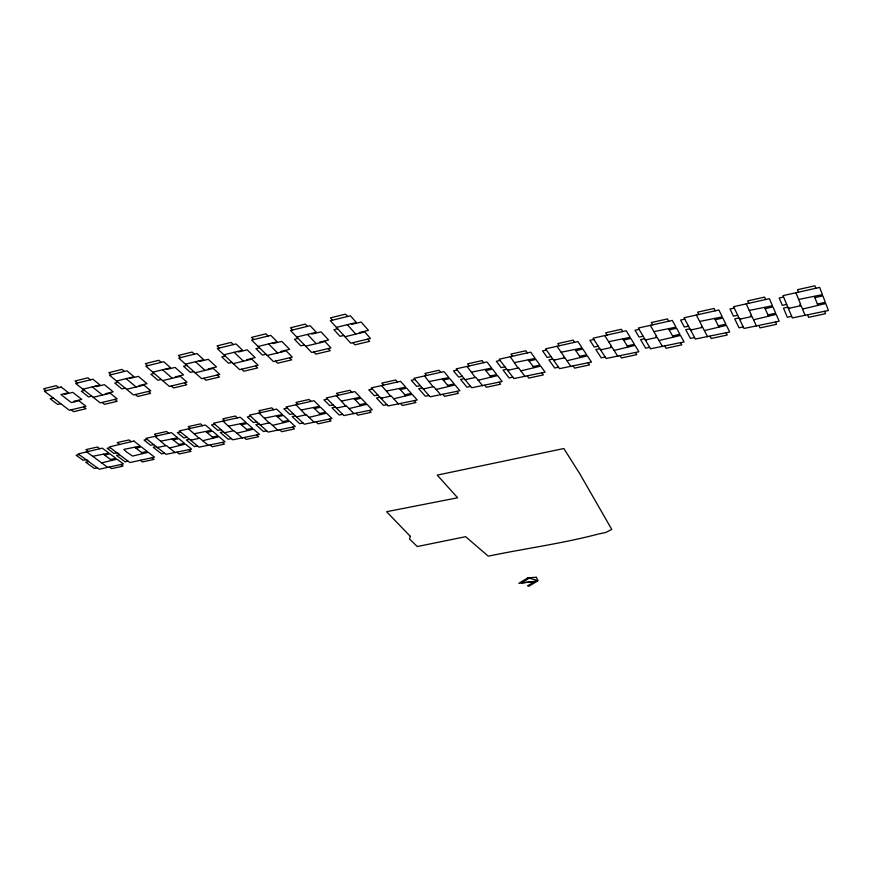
<?xml version="1.0" encoding="UTF-8"?>
<svg xmlns="http://www.w3.org/2000/svg" width="872" height="872" viewBox="0 0 872 872"><rect width="100%" height="100%" fill="white"/><g stroke="black" fill="none" stroke-linecap="round" stroke-linejoin="round"><path stroke-width="1.31" d="M82.938 389.195L100.051 385.021L92.846 379.211L75.657 383.44L100.258 402.886L117.186 398.853L110.21 393.218L93.206 397.305M116.521 381.01L133.994 376.737L126.941 370.807L109.382 375.134L133.481 394.962L150.78 390.841L143.945 385.097L126.571 389.283M152.764 372.159L170.64 367.799L163.751 361.738L145.798 366.164L169.342 386.416L187.011 382.209L180.351 376.344L162.584 380.617M185.518 364.169L203.754 359.722L197.028 353.542L178.695 358.065L201.726 378.699L219.755 374.404L213.237 368.431L195.121 372.78M223.908 354.806L242.58 350.261L236.029 343.939L217.27 348.56L239.669 369.652L258.123 365.259L251.79 359.155L233.249 363.613M258.123 346.467L277.176 341.813L270.8 335.371L251.648 340.091L273.481 361.597L292.305 357.117L286.147 350.882L267.224 355.438M296.785 337.028L316.285 332.276L310.116 325.692L290.518 330.521L311.675 352.495L330.935 347.906L324.973 341.541L305.614 346.195M336.396 327.371L356.354 322.498L350.402 315.773L330.335 320.711L350.784 343.176L370.48 338.478L364.736 331.97L344.93 336.745M53.268 397.992L50.151 398.755L57.628 404.423L60.735 403.682M84.453 390.394L81.27 391.168L88.617 396.956L91.789 396.193M118.014 382.23L114.755 383.026L121.949 388.923L125.187 388.138M154.224 373.412L150.889 374.219L157.919 380.247L161.233 379.451M186.946 365.444L183.545 366.273L190.423 372.409L193.802 371.603M225.292 356.114L221.815 356.953L228.508 363.232L231.963 362.403M259.464 347.797L255.921 348.658L262.439 355.057L265.971 354.206M298.093 338.391L294.464 339.273L300.786 345.803L304.404 344.941M337.66 328.755L333.943 329.66L340.058 336.341L343.753 335.448M79.09 454.585L76.147 455.249L83.102 460.285L86.023 459.642M110.145 447.641L107.147 448.306L113.97 453.451L116.946 452.786M147.106 439.379L144.033 440.066L150.693 445.309L153.745 444.633M180.493 431.913L177.365 432.61L183.872 437.962L186.99 437.264M214.741 424.25L211.536 424.969L217.902 430.419L221.085 429.711M250.558 416.238L247.288 416.969L253.48 422.538L256.728 421.819M287.237 408.031L283.901 408.783L289.918 414.462L293.232 413.731M327.382 399.06L323.959 399.823L329.78 405.633L333.18 404.881M372.311 389.01L368.802 389.795L374.382 395.746L377.87 394.972M414.919 379.483L411.322 380.279L416.685 386.372L420.25 385.588M457.19 370.022L453.505 370.851L458.639 377.075L462.291 376.268M500.092 360.43L496.321 361.27L501.204 367.646L504.953 366.818M546.461 350.053L542.602 350.925L547.213 357.455L551.06 356.594M593.876 339.459L589.897 340.342L594.235 347.034L598.181 346.162M639.089 329.344L635.023 330.248L639.078 337.093L643.111 336.2M684.76 319.13L680.596 320.057L684.357 327.065L688.499 326.15M734.268 308.056L729.995 309.015L733.439 316.187L737.69 315.25M783.579 297.025L779.197 298.006L782.315 305.363L786.664 304.393M92.705 456.307L108.88 453.069L102.307 448.143L78.164 453.909L86.938 460.307L87.8 460.111L87.309 460.58L99.179 469.234L123.388 463.959L116.99 459.163L101.643 462.879M160.884 441.156L177.725 437.788L171.435 432.654L145.842 438.387L166.007 454.334L191.6 449.113L185.485 444.12L169.44 448.001M194.358 433.722L211.536 430.278L205.389 425.046L179.261 430.899L198.98 447.151L225.074 441.832L219.101 436.73L202.707 440.698M228.682 426.103L246.198 422.582L240.214 417.241L213.542 423.214L232.77 439.793L259.398 434.354L253.578 429.166L236.835 433.21M264.576 418.124L282.463 414.527L276.642 409.077L249.392 415.181L268.107 432.098L295.292 426.539L289.635 421.241L272.511 425.383M301.341 409.96L319.61 406.287L313.964 400.717L286.103 406.962L304.284 424.217L332.036 418.549L326.553 413.143L309.037 417.361M341.573 401.022L360.256 397.261L354.817 391.572L326.281 397.959L343.862 415.595L372.246 409.796L366.959 404.27L349.007 408.587M386.601 391.016L405.753 387.157L400.542 381.326L371.254 387.877L388.127 405.96L417.23 399.997L412.173 394.34L393.73 398.777M429.297 381.533L448.906 377.576L443.924 371.603L413.906 378.328L430.092 396.815L459.882 390.721L455.042 384.923L436.131 389.468M471.654 372.115L491.721 368.071L486.968 361.956L456.22 368.845L471.698 387.757L502.185 381.511L497.574 375.581L478.183 380.236M514.644 362.567L535.179 358.414L530.667 352.168L499.176 359.22L513.913 378.568L545.098 372.17L540.727 366.109L520.857 370.873M561.11 352.244L582.158 347.983L577.918 341.584L545.6 348.822L559.519 368.638L591.478 362.076L587.368 355.863L566.964 360.746M608.612 341.693L630.183 337.322L626.227 330.761L593.058 338.194L606.116 358.49L638.882 351.754L635.045 345.399L614.084 350.413M653.913 331.633L675.985 327.153L672.312 320.427L638.326 328.046L650.523 348.811L684.062 341.922L680.509 335.415L659.025 340.549M699.66 321.463L722.267 316.874L718.888 309.996L684.051 317.8L695.376 339.045L729.701 331.992L726.431 325.332L704.391 330.586M749.266 310.443L772.439 305.734L769.387 298.682L733.625 306.693L743.969 328.461L779.165 321.223L776.2 314.4L753.572 319.795M798.665 299.467L822.416 294.638L819.691 287.411L783.002 295.63L792.332 317.931L828.4 310.508L825.762 303.521L802.523 309.048M104.651 455.097L109.992 453.909L115.889 458.334L110.57 459.5M135.956 448.154L141.406 446.944L147.194 451.445L141.755 452.644M173.212 439.891L178.793 438.66L184.428 443.259L178.869 444.48M206.871 432.425L212.572 431.171L218.076 435.858L212.408 437.112M241.402 424.773L247.212 423.487L252.575 428.272L246.787 429.547M277.514 416.772L283.455 415.454L288.665 420.337L282.746 421.634M314.487 408.565L320.558 407.224L325.616 412.205L319.577 413.535M354.959 399.594L361.172 398.221L366.055 403.322L359.863 404.684M400.259 389.555L406.635 388.138L411.301 393.37L404.957 394.765M443.205 380.029L449.745 378.579L454.214 383.931L447.707 385.359M485.824 370.578L492.527 369.096L496.778 374.568L490.118 376.028M529.086 360.997L535.942 359.471L539.975 365.063L533.152 366.567M575.836 350.631L582.878 349.073L586.671 354.795L579.662 356.343M623.622 340.036L630.848 338.434L634.391 344.309L627.208 345.879M669.206 329.921L676.607 328.286L679.898 334.292L672.541 335.916M715.258 319.719L722.844 318.04L725.864 324.188L718.321 325.845M765.18 308.644L772.963 306.922L775.699 313.222L767.96 314.934M814.895 297.625L822.874 295.859L825.315 302.312L817.369 304.055M88.628 461.539L85.696 462.182L94.372 468.482L97.283 467.85M119.508 454.715L116.521 455.369L125.034 461.789L127.999 461.146M156.241 446.606L153.189 447.282L161.505 453.832L164.536 453.168M189.431 439.281L186.314 439.968L194.445 446.638L197.541 445.963M223.461 431.76L220.278 432.468L228.213 439.27L231.374 438.583M259.049 423.901L255.801 424.62L263.529 431.564L266.745 430.866M295.488 415.857L292.175 416.587L299.674 423.683L302.966 422.964M335.349 407.06L331.96 407.802L339.208 415.05L342.576 414.32M379.963 397.207L376.475 397.981L383.44 405.393L386.906 404.641M422.255 387.866L418.691 388.65L425.373 396.248L428.915 395.474M464.209 378.601L460.558 379.407L466.945 387.179L470.575 386.383M506.774 369.205L503.035 370.033L509.128 377.968L512.845 377.162M552.783 359.046L548.946 359.896L554.701 368.028L558.505 367.199M599.794 348.669L595.859 349.541L601.255 357.869L605.168 357.008M644.626 338.772L640.593 339.655L645.64 348.179L649.64 347.307M689.894 328.777L685.774 329.681L690.461 338.401L694.548 337.508M738.966 317.942L734.725 318.869L739.009 327.807L743.217 326.891M787.819 307.151L783.47 308.11L787.351 317.255L791.656 316.318M157.418 447.543L166.389 445.559L175.272 452.666M190.587 440.229L199.732 438.213L208.408 445.45M224.584 432.73L233.925 430.681L242.394 438.06M260.139 424.893L269.688 422.789L277.917 430.321M296.545 416.87L306.301 414.723L314.291 422.408M336.374 408.096L346.358 405.894L354.076 413.753M380.955 398.264L391.19 396.008L398.591 404.063M423.203 388.956L433.7 386.634L440.785 394.874M465.114 379.712L475.861 377.347L482.63 385.762M507.646 370.338L518.644 367.919L525.086 376.53M553.6 360.212L564.882 357.716L570.953 366.545M600.557 349.857L612.133 347.307L617.823 356.343M645.335 339.982L657.205 337.377L662.502 346.62M690.559 330.019L702.712 327.338L707.617 336.799M739.576 319.217L752.035 316.471L756.493 326.15M788.364 308.459L801.15 305.636L805.161 315.566M157.778 447.827L158.312 447.347M190.935 440.513L191.491 440.033M224.922 433.024L225.521 432.534M260.477 425.198L261.099 424.686M296.872 417.176L297.526 416.653M336.69 408.401L337.377 407.867M381.249 398.591L381.969 398.046M423.487 389.283L424.25 388.727M465.386 380.05L466.182 379.473M507.907 370.687L508.736 370.099M553.84 360.561L554.723 359.962M600.797 350.217L601.713 349.607M645.553 340.353L646.523 339.72M690.766 330.39L691.769 329.747M739.75 319.599L740.819 318.945M788.528 308.852L789.64 308.176M86.437 451.696L107.736 467.37M88.17 451.304L85.892 449.625L97.468 447.02L99.735 448.72M109.436 467L111.616 468.613L123.017 466.139L120.848 464.514M103.528 454.258L111.671 460.329M46.151 390.711L43.6 388.77L56.255 385.642L58.784 387.593M71.166 409.818L73.597 411.671L86.034 408.717L83.625 406.853M119.453 444.295L117.219 442.584L129.023 439.935L131.247 441.657M140.316 460.274L142.452 461.92L154.082 459.391L151.957 457.746M134.866 447.303L142.845 453.484M64.288 393.741L64.953 394.264L72.758 392.356L81.772 399.398L74.011 401.262L74.665 401.763M77.532 382.982L75.025 380.999L87.93 377.805L90.416 379.81M102.1 402.45L104.477 404.336L117.164 401.316L114.799 399.42M154.878 436.36L165.876 445.679M92.334 386.906L102.536 395.06M95.757 386.067L96.411 386.59L104.357 384.661L113.207 391.822L105.294 393.73L105.937 394.242M156.688 435.956L154.497 434.202L166.585 431.487L168.754 433.253M177.049 452.285L179.142 453.952L191.023 451.38L188.952 449.69M172.144 439.03L179.926 445.341M111.3 374.666L108.847 372.638L122.026 369.379L124.456 371.418M135.367 394.515L137.7 396.444L150.649 393.37L148.327 391.43M188.483 428.828L199.208 438.333M126.113 378.666L136.108 386.983M129.612 377.816L130.255 378.35L138.376 376.366L147.03 383.68L138.953 385.62L139.585 386.154M190.325 428.414L188.189 426.637L200.527 423.857L202.653 425.656M210.228 445.058L212.267 446.769L224.398 444.131L222.371 442.42M205.836 431.542L213.433 437.984M147.75 365.684L145.352 363.613L158.846 360.289L161.211 362.37M171.261 385.958L173.539 387.931L186.772 384.781L184.515 382.797M222.96 421.111L233.391 430.79M162.574 369.772L172.329 378.274M166.16 368.9L166.781 369.445L175.087 367.417L183.534 374.884L175.272 376.878L175.893 377.413M224.834 420.685L222.752 418.865L235.353 416.031L237.413 417.873M244.236 437.657L246.231 439.401L258.613 436.709L256.641 434.954M240.378 423.879L247.79 430.43M180.689 357.575L178.357 355.46L192.113 352.059L194.434 354.185M203.688 378.23L205.912 380.236L219.417 377.031L217.204 375.015M195.524 361.727L205.062 370.393M269.143 422.909L259.006 413.034M199.176 360.845L199.786 361.4L208.266 359.329L216.518 366.949L208.092 368.976L208.691 369.521M260.935 412.598L258.908 410.745L271.781 407.845L273.786 409.72M279.814 429.918L281.743 431.684L294.387 428.948L292.469 427.16M276.522 415.846L283.727 422.549M219.319 348.059L217.03 345.901L231.124 342.423L233.38 344.593M241.686 369.183L243.844 371.221L257.654 367.94L255.518 365.88M234.154 352.31L243.419 361.161M305.745 414.843L295.935 404.761M237.893 351.394L238.481 351.972L247.158 349.857L255.18 357.64L246.558 359.711L247.136 360.267M297.897 404.314L295.935 402.417L309.102 399.463L311.042 401.371M316.22 421.983L318.095 423.803L331.022 420.991L329.158 419.17M313.528 407.627L320.515 414.462M253.73 339.579L251.518 337.388L265.906 333.823L268.096 336.036M275.53 361.117L277.634 363.199L291.728 359.853L289.646 357.749M268.576 343.917L277.601 352.942M272.391 342.979L272.969 343.557L281.82 341.399L289.624 349.334L280.828 351.46L281.394 352.026M336.352 395.703L345.792 406.014M338.358 395.256L336.461 393.316L349.945 390.285L351.819 392.237M356.048 413.317L357.869 415.17L371.091 412.303L369.292 410.44M354.032 398.635L360.779 405.622M292.654 329.998L290.496 327.752L305.222 324.112L307.347 326.368M313.767 351.994L315.817 354.13L330.226 350.697L328.21 348.56M307.489 334.423L316.231 343.644M311.391 333.464L311.947 334.063L321.016 331.851L328.57 339.96L319.566 342.129L320.111 342.707M390.612 396.139L381.598 385.566M383.658 385.108L381.838 383.113L395.67 380.007L397.469 382.012M400.619 403.616L402.363 405.513L415.922 402.57L414.211 400.662M332.515 320.177L330.433 317.877L345.508 314.149L347.568 316.471M352.931 342.663L354.904 344.843L369.652 341.334L367.701 339.143M399.365 388.574L405.829 395.735M347.339 324.7L355.787 334.129M351.34 323.719L351.885 324.33L361.161 322.062L368.442 330.357L359.231 332.581L359.755 333.169M424.501 375.952L433.101 386.776M426.615 375.483L424.871 373.445L439.052 370.262L440.774 372.311M442.867 394.427L444.524 396.368L458.421 393.348L456.786 391.397M442.366 379.026L448.546 386.351M467.076 366.414L475.251 377.478M469.234 365.935L467.566 363.853L482.096 360.583L483.742 362.676M484.756 385.304L486.347 387.288L500.572 384.203L499.013 382.198M485.017 369.554L490.914 377.053M510.284 356.735L518.023 368.049M512.507 356.234L510.916 354.108L525.805 350.762L527.364 352.909M527.266 376.05L528.77 378.077L543.343 374.916L541.861 372.878M528.312 359.94L533.915 367.603M557.001 346.271L564.108 356.594L563.465 356.735L564.239 357.858M559.279 345.759L557.786 343.579L573.057 340.145L574.528 342.336M573.187 366.055L574.615 368.137L589.548 364.888L588.153 362.796M575.106 349.552L580.381 357.4M611.479 347.448L610.749 346.293L611.414 346.14L604.754 335.567M607.097 335.044L605.691 332.81L621.376 329.278L622.739 331.534M620.112 355.841L621.442 357.967L636.767 354.642L635.459 352.495M622.946 338.925L627.873 346.969M650.316 325.365L656.518 336.189L655.842 336.33L656.518 337.519M652.703 324.82L651.406 322.531L667.472 318.923L668.748 321.234M664.846 346.108L666.088 348.277L681.773 344.876L680.563 342.685M668.584 328.798L673.162 337.028M702.014 327.49L701.382 326.281L702.08 326.128L696.336 315.054M698.788 314.498L697.578 312.154L714.059 308.459L715.225 310.813M710.015 336.276L711.16 338.5L727.237 335.012L726.125 332.766M714.68 318.563L718.899 326.989M751.326 316.623L750.748 315.381L751.468 315.217L746.236 303.87M748.754 303.303L747.653 300.905L764.57 297.101L765.627 299.521M758.967 325.616L760.003 327.894L776.494 324.319L775.481 322.019M764.646 307.467L768.472 316.1M795.94 292.73L800.638 304.361L799.907 304.524L800.42 305.8M798.523 292.153L797.531 289.689L814.884 285.798L815.832 288.272M807.69 315.01L808.627 317.353L825.522 313.68L824.629 311.326M814.415 296.415L817.838 305.255M410.331 536.378L409.491 539.005L417.317 546.537L465.626 536.683L488.266 556.162C524.824 548.543 561.873 543.627 598.061 534.122L605.887 532.421L611.741 529.369L579.913 473.987L563.857 448.524L437.221 475.12L457.647 497.781L386.59 511.711L410.331 536.378M527.473 578.125L518.862 583.324L534.918 581.504L527.615 585.853L528.846 586.202L537.501 581.057L521.434 582.878L528.715 578.485L527.473 578.125M61.16 387.015L44.309 391.157L69.357 410.254L85.968 406.287L78.851 400.76L71.33 402.57L60.931 394.569L68.507 392.716L61.16 387.015M133.874 441.069L109.24 446.955L117.851 453.462L118.723 453.277L118.221 453.745L129.863 462.552L154.54 457.179L148.273 452.285L132.599 456.089L126.495 451.914L123.835 449.385L140.316 446.093L133.874 441.069M536.269 577.297L527.974 577.755L538.078 580.708L536.269 577.297"/></g></svg>
